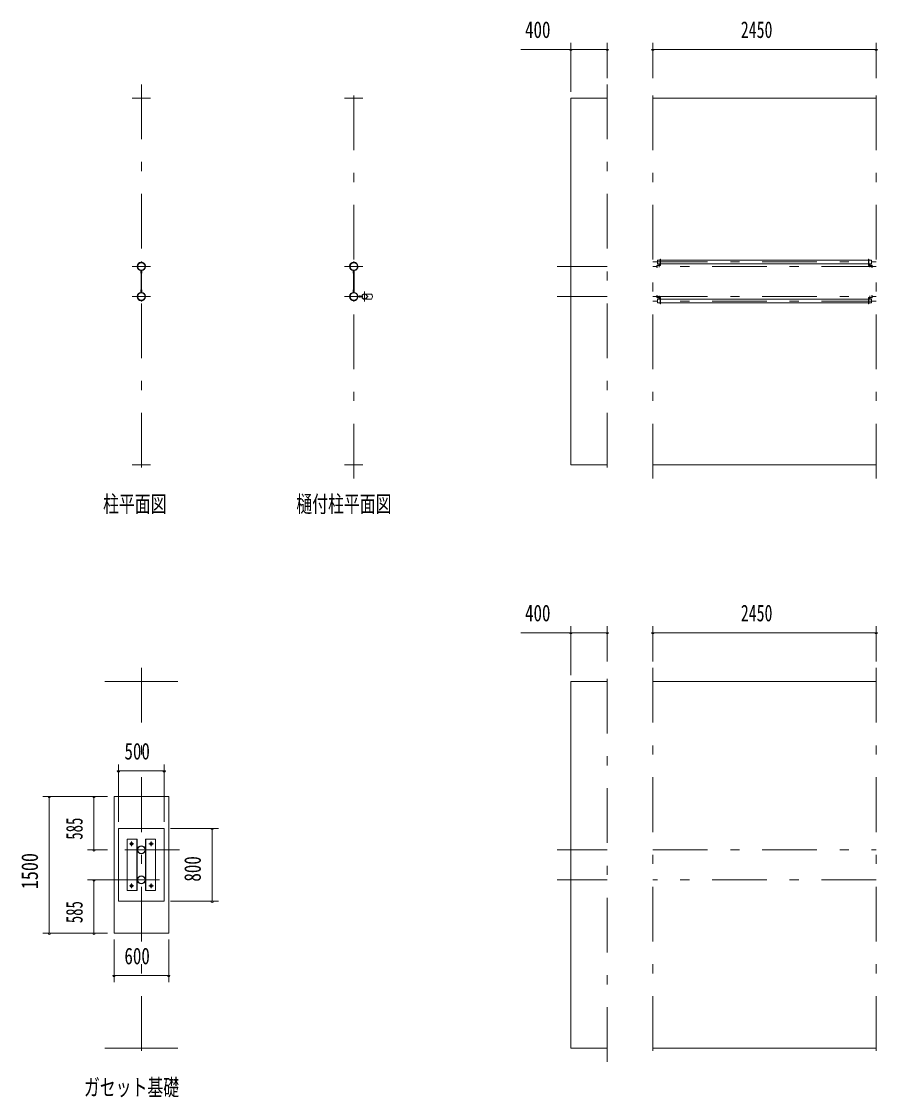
# Model space of a CAD drawing. Units: millimetres, scale not verified. Extents: x -31992 to 32005, y -14700 to 14700.
# Drawn here: x -31992 to -22602, y -11328 to 468 of the extents above; entities that cross this region are included whole.
import ezdxf
from ezdxf.enums import TextEntityAlignment as Align

# ---------------------------------------------------------------- set-up
doc = ezdxf.new("R2010")
doc.units = ezdxf.units.MM
doc.header["$LTSCALE"] = 50
doc.linetypes.add('USER3', pattern=[24, 12, -5, 2, -5])
for name, color, linetype, lineweight in [('0-2_1-07BOLD', 7, 'Continuous', 18), ('0-3_1-27CENTER', 3, 'USER3', 18), ('0-5_1-57DIM', 3, 'Continuous', 18)]:
    doc.layers.add(name, color=color, linetype=linetype, lineweight=lineweight)
doc.styles.add('ＭＳ ゴシック', font='')
doc.styles.get('ＭＳ ゴシック').set_extended_font_data('MS Gothic')

msp = doc.modelspace()

# ---------------------------------------------------------------- linework, layer by layer
at = {"layer": '0-2_1-07BOLD'}
for p, q in [((-30776.77, -372.46), (-30576.78, -372.46)), ((-28247.05, -372.46), (-28447.04, -372.46)), ((-25965.59, -372.46), (-25565.59, -372.46)), ((-22615.59, -372.46), (-25065.6, -372.46)), ((-24986.25, -2204.26), (-25015.85, -2204.26)), ((-25015.85, -2207.46), (-24986.25, -2207.46)), ((-25013.09, -2146.96), (-24984.25, -2146.96)), ((-24984.25, -2136.46), (-24984.25, -2202.26)), ((-24981.05, -2146.96), (-22700.15, -2146.96)), ((-22700.15, -2189.65), (-24981.05, -2189.65)), ((-22694.94, -2204.26), (-22665.34, -2204.26)), ((-22665.34, -2207.46), (-22694.94, -2207.46)), ((-22660.14, -2209.46), (-22660.14, -2229.46)), ((-30679.76, -2261.9), (-30679.76, -2503.01)), ((-30673.77, -2503.01), (-30673.77, -2261.9)), ((-28350.06, -2503.01), (-28350.06, -2261.9)), ((-28344.06, -2261.9), (-28344.06, -2503.01)), ((-28302.6, -2544.45), (-28256.39, -2544.45)), ((-28256.39, -2550.46), (-28302.6, -2550.46)), ((-28257.79, -2542.85), (-28301.13, -2542.85)), ((-28301.13, -2552.06), (-28257.79, -2552.06)), ((-28151.96, -2519.96), (-28219.54, -2519.96)), ((-28219.54, -2574.96), (-28151.96, -2574.96)), ((-25021.04, -2555.46), (-25021.04, -2535.46)), ((-25015.85, -2557.46), (-24986.25, -2557.46)), ((-24986.25, -2560.66), (-25015.85, -2560.66)), ((-25013.09, -2575.26), (-24984.25, -2575.26)), ((-24981.05, -2575.26), (-22700.15, -2575.26)), ((-22665.34, -2557.46), (-22694.94, -2557.46)), ((-22694.94, -2560.66), (-22665.34, -2560.66)), ((-22700.15, -2617.95), (-24981.05, -2617.95)), ((-30576.78, -4392.46), (-30776.77, -4392.46)), ((-28447.04, -4392.46), (-28247.05, -4392.46)), ((-25065.6, -4392.46), (-22615.59, -4392.46)), ((-30276.78, -6767.46), (-31076.78, -6767.46)), ((-22615.59, -6767.46), (-25065.6, -6767.46)), ((-30725.83, -8497.46), (-30725.83, -9057.46)), ((-30627.73, -9057.46), (-30627.73, -8497.46)), ((-30276.78, -10787.46), (-31076.78, -10787.46)), ((-25065.6, -10787.46), (-22615.59, -10787.46))]:
    msp.add_line(p, q, dxfattribs=at)
for points in [[(-25965.59, -372.46), (-25965.59, -4392.46), (-25565.59, -4392.46)], [(-25017.85, -2209.46), (-25017.85, -2229.46), (-25021.04, -2229.46), (-25021.04, -2209.46)], [(-24984.25, -2189.65), (-25013.09, -2189.65), (-25013.09, -2146.96)], [(-24981.05, -2202.26), (-24981.05, -2136.46), (-24984.25, -2136.46)], [(-22696.94, -2202.26), (-22696.94, -2136.46), (-22700.15, -2136.46), (-22700.15, -2202.26)], [(-22696.94, -2146.96), (-22668.09, -2146.96), (-22668.09, -2189.65), (-22696.94, -2189.65)], [(-22660.14, -2229.46), (-22663.34, -2229.46), (-22663.34, -2209.46)], [(-30679.76, -2292.46), (-30681.37, -2292.46), (-30681.37, -2263.38)], [(-30672.16, -2263.38), (-30672.16, -2292.46), (-30673.77, -2292.46)], [(-28351.66, -2263.38), (-28351.66, -2292.46), (-28350.06, -2292.46)], [(-28344.06, -2292.46), (-28342.46, -2292.46), (-28342.46, -2263.38)], [(-30681.37, -2501.54), (-30681.37, -2472.46), (-30679.76, -2472.46)], [(-30673.77, -2472.46), (-30672.16, -2472.46), (-30672.16, -2501.54)], [(-28350.06, -2472.46), (-28351.66, -2472.46), (-28351.66, -2501.54)], [(-28342.46, -2501.54), (-28342.46, -2472.46), (-28344.06, -2472.46)], [(-25021.04, -2535.46), (-25017.85, -2535.46), (-25017.85, -2555.46)], [(-24984.25, -2617.95), (-25013.09, -2617.95), (-25013.09, -2575.26)], [(-24984.25, -2562.66), (-24984.25, -2628.46), (-24981.05, -2628.46), (-24981.05, -2562.66)], [(-22700.15, -2562.66), (-22700.15, -2628.46), (-22696.94, -2628.46), (-22696.94, -2562.66)], [(-22696.94, -2575.26), (-22668.09, -2575.26), (-22668.09, -2617.95), (-22696.94, -2617.95)], [(-22663.34, -2555.46), (-22663.34, -2535.46), (-22660.14, -2535.46), (-22660.14, -2555.46)], [(-25565.59, -6767.46), (-25965.59, -6767.46), (-25965.59, -10787.46), (-25565.59, -10787.46)]]:
    msp.add_lwpolyline(points, dxfattribs=at)
for points in [[(-30976.78, -8027.45), (-30976.78, -9527.46), (-30376.78, -9527.46), (-30376.78, -8027.45)], [(-30926.78, -8377.46), (-30426.78, -8377.46), (-30426.78, -9177.46), (-30926.78, -9177.46)], [(-30833.33, -8497.46), (-30833.33, -9057.46), (-30721.33, -9057.46), (-30721.33, -8497.46)], [(-30632.23, -9057.46), (-30632.23, -8497.46), (-30520.23, -8497.46), (-30520.23, -9057.46)]]:
    msp.add_lwpolyline(points, close=True, dxfattribs=at)
for centre, radius in [((-30676.77, -2217.46), 44.55), ((-30676.77, -2217.46), 40.35), ((-30676.77, -2169.06), 2.25), ((-28347.05, -2217.46), 44.55), ((-28347.05, -2217.46), 40.35), ((-28347.05, -2169.06), 2.25), ((-30676.77, -2547.46), 44.55), ((-30676.77, -2547.46), 40.35), ((-30676.77, -2595.86), 2.25), ((-28347.05, -2547.46), 46.15), ((-28347.05, -2547.46), 44.55), ((-28347.05, -2547.46), 40.35), ((-28347.05, -2595.86), 2.25), ((-28229.05, -2547.46), 27.5), ((-28197.71, -2547.46), 2.25), ((-30783.28, -8547.46), 14.5), ((-30676.78, -8612.46), 44.55), ((-30676.78, -8612.46), 40.35), ((-30570.28, -8547.46), 14.5), ((-30676.78, -8942.45), 44.55), ((-30676.78, -8942.45), 40.35), ((-30783.28, -9007.46), 14.5), ((-30570.28, -9007.46), 14.5)]:
    msp.add_circle(centre, radius, dxfattribs=at)
for centre, radius, start, end in [((-30676.77, -2217.46), 46.15, 93.78961, 264.28209), ((-30676.77, -2169.06), 3.85, 322.09525, 270.00276), ((-30676.77, -2217.46), 46.15, 275.72758, 90.00154), ((-28347.05, -2217.46), 46.15, 89.99846, 264.27242), ((-28347.05, -2169.06), 3.85, 269.99724, 217.90475), ((-28347.05, -2217.46), 46.15, 275.71791, 86.21039), ((-25015.85, -2209.46), 5.2, 90, 180), ((-25015.85, -2209.46), 2, 90, 180), ((-24986.25, -2202.26), 2, 270, 0), ((-24986.25, -2202.26), 5.2, 270, 0), ((-22694.94, -2202.26), 5.2, 180, 270), ((-22694.94, -2202.26), 2, 180, 270), ((-22665.34, -2209.46), 5.2, 0, 90), ((-22665.34, -2209.46), 2, 0, 90), ((-30676.77, -2547.46), 46.15, 95.71837, 266.21085), ((-30676.77, -2595.86), 3.85, 90, 37.90752), ((-30676.77, -2547.46), 46.15, 269.99892, 84.27287), ((-28347.05, -2595.86), 3.85, 142.09248, 90), ((-28229.05, -2547.46), 29.1, 0, 170.90512), ((-28229.05, -2547.46), 29.1, 189.09599, 354.06984), ((-28246.46, -2547.46), 44.9, 19.58864, 37.76454), ((-28246.46, -2547.46), 44.9, 322.23546, 340.41136), ((-28197.71, -2547.46), 3.85, 180, 128.65778), ((-28187.45, -2547.46), 44.9, 322.23546, 37.76454), ((-25015.85, -2555.46), 5.2, 180, 270), ((-25015.85, -2555.46), 2, 180, 270), ((-24986.25, -2562.66), 5.2, 0, 90), ((-24986.25, -2562.66), 2, 0, 90), ((-22694.94, -2562.66), 5.2, 90, 180), ((-22694.94, -2562.66), 2, 90, 180), ((-22665.34, -2555.46), 2, 270, 0), ((-22665.34, -2555.46), 5.2, 270, 0)]:
    msp.add_arc(centre, radius, start, end, dxfattribs=at)
at = {"layer": '0-3_1-27CENTER'}
for p, q in [((-30676.77, -222.46), (-30676.77, -4542.46)), ((-28347.04, -4542.46), (-28347.04, -222.46)), ((-25565.59, -222.46), (-25565.59, -4542.46)), ((-25065.6, -4542.46), (-25065.6, -222.46)), ((-22615.59, -4542.46), (-22615.59, -222.46)), ((-30576.78, -2217.46), (-30776.77, -2217.46)), ((-28447.04, -2217.46), (-28247.05, -2217.46)), ((-25565.59, -2217.46), (-26115.59, -2217.46)), ((-25065.6, -2168.31), (-22615.59, -2168.31)), ((-22615.59, -2217.46), (-25065.6, -2217.46)), ((-24996.05, -2226.46), (-24996.05, -2184.66)), ((-22685.14, -2226.46), (-22685.14, -2184.66)), ((-30776.77, -2547.46), (-30576.78, -2547.46)), ((-28247.05, -2547.46), (-28447.04, -2547.46)), ((-28279.53, -2558.22), (-28279.53, -2536.69)), ((-28229.05, -2492.46), (-28229.05, -2602.46)), ((-26115.59, -2547.46), (-25565.59, -2547.46)), ((-25065.6, -2547.46), (-22615.59, -2547.46)), ((-24996.05, -2580.26), (-24996.05, -2538.46)), ((-22685.14, -2538.46), (-22685.14, -2580.26)), ((-22615.59, -2596.61), (-25065.6, -2596.61)), ((-30676.78, -6617.46), (-30676.78, -10937.46)), ((-25565.59, -10937.46), (-25565.59, -6617.46)), ((-25065.6, -6617.46), (-25065.6, -10937.46)), ((-22615.59, -6617.46), (-22615.59, -10937.46)), ((-30808.28, -8547.46), (-30758.28, -8547.46)), ((-30783.28, -8572.46), (-30783.28, -8522.46)), ((-30545.28, -8547.46), (-30595.28, -8547.46)), ((-30570.28, -8522.46), (-30570.28, -8572.46)), ((-30256.78, -8612.46), (-31076.78, -8612.46)), ((-26115.59, -8612.46), (-25565.59, -8612.46)), ((-25065.6, -8612.46), (-22615.59, -8612.46)), ((-31076.78, -8942.45), (-30256.78, -8942.45)), ((-25565.59, -8942.46), (-26115.59, -8942.46)), ((-22615.59, -8942.46), (-25065.6, -8942.46)), ((-30758.28, -9007.46), (-30808.28, -9007.46)), ((-30783.28, -9032.46), (-30783.28, -8982.45)), ((-30545.28, -9007.46), (-30595.28, -9007.46)), ((-30570.28, -8982.45), (-30570.28, -9032.46))]:
    msp.add_line(p, q, dxfattribs=at)
at = {"layer": '0-5_1-57DIM'}
for p, q in [((-26515.09, 162.54), (-25965.59, 162.54)), ((-25951.59, 162.54), (-25979.59, 162.54)), ((-25965.59, 232.54), (-25965.59, -302.46)), ((-25965.59, 162.54), (-25565.59, 162.54)), ((-25551.59, 162.54), (-25579.59, 162.54)), ((-25565.59, 232.54), (-25565.59, -152.46)), ((-25051.6, 162.54), (-25079.6, 162.54)), ((-25065.6, -152.46), (-25065.6, 232.54)), ((-25065.6, 162.54), (-22615.59, 162.54)), ((-22601.59, 162.54), (-22629.59, 162.54)), ((-22615.59, -152.46), (-22615.59, 232.54)), ((-25965.59, -6232.46), (-26515.09, -6232.46)), ((-25951.59, -6232.46), (-25979.59, -6232.46)), ((-25965.59, -6162.46), (-25965.59, -6697.46)), ((-25965.59, -6232.46), (-25565.59, -6232.46)), ((-25551.59, -6232.46), (-25579.59, -6232.46)), ((-25565.59, -6547.46), (-25565.59, -6162.46)), ((-25051.6, -6232.46), (-25079.6, -6232.46)), ((-25065.6, -6547.46), (-25065.6, -6162.46)), ((-25065.6, -6232.46), (-22615.59, -6232.46)), ((-22601.59, -6232.46), (-22629.59, -6232.46)), ((-22615.59, -6162.46), (-22615.59, -6547.46)), ((-30912.78, -7747.45), (-30940.78, -7747.45)), ((-30926.78, -7677.45), (-30926.78, -8307.46)), ((-30926.78, -7747.45), (-30426.78, -7747.45)), ((-30412.78, -7747.45), (-30440.78, -7747.45)), ((-30426.78, -8307.46), (-30426.78, -7677.45)), ((-31046.78, -8027.45), (-31756.78, -8027.45)), ((-31672.78, -8027.45), (-31700.78, -8027.45)), ((-31686.78, -8027.45), (-31686.78, -9527.46)), ((-31182.78, -8027.45), (-31210.78, -8027.45)), ((-31196.78, -8027.45), (-31196.78, -8612.46)), ((-30356.78, -8377.46), (-29829.85, -8377.46)), ((-29885.85, -8377.46), (-29913.85, -8377.46)), ((-29899.85, -8377.46), (-29899.85, -9177.46)), ((-31046.78, -8612.46), (-31266.78, -8612.46)), ((-31182.78, -8612.46), (-31210.78, -8612.46)), ((-31266.78, -8942.45), (-31046.78, -8942.45)), ((-31182.78, -8942.45), (-31210.78, -8942.45)), ((-31196.78, -8942.45), (-31196.78, -9527.46)), ((-30356.78, -9177.46), (-29829.85, -9177.46)), ((-29885.85, -9177.46), (-29913.85, -9177.46)), ((-31046.78, -9527.46), (-31756.78, -9527.46)), ((-31672.78, -9527.46), (-31700.78, -9527.46)), ((-31182.78, -9527.46), (-31210.78, -9527.46)), ((-30976.78, -10062.27), (-30976.78, -9597.46)), ((-30376.78, -10062.27), (-30376.78, -9597.46)), ((-30962.78, -9992.27), (-30990.78, -9992.27)), ((-30976.78, -9992.27), (-30376.78, -9992.27)), ((-30362.78, -9992.27), (-30390.78, -9992.27))]:
    msp.add_line(p, q, dxfattribs=at)
for centre in [(-25965.59, 162.54), (-25565.59, 162.54), (-25065.6, 162.54), (-22615.59, 162.54), (-25965.59, -6232.46), (-25565.59, -6232.46), (-25065.6, -6232.46), (-22615.59, -6232.46), (-30926.78, -7747.45), (-30426.78, -7747.45), (-31686.78, -8027.45), (-31196.78, -8027.45), (-29899.85, -8377.46), (-31196.78, -8612.46), (-31196.78, -8942.45), (-29899.85, -9177.46), (-31686.78, -9527.46), (-31196.78, -9527.46), (-30976.78, -9992.27), (-30376.78, -9992.27)]:
    msp.add_arc(centre, 14, 180, 0, dxfattribs=at)

# ---------------------------------------------------------------- texts
at = {"layer": '0-5_1-57DIM', "color": 7, "style": 'ＭＳ ゴシック'}
for s, width, p in [('400', 0.75, (-26468.02, 232.54)), ('2450', 0.7, (-24101.01, 232.54)), ('柱平面図', 0.7, (-31096.78, -4967.59)), ('樋付柱平面図', 0.7, (-28977.04, -4967.59)), ('400', 0.75, (-26468.02, -6162.46)), ('2450', 0.7, (-24101.01, -6162.46)), ('500', 0.75, (-30862.2, -7677.45)), ('600', 0.75, (-30862.78, -9922.27)), ('ガセット基礎', 0.7, (-31306.78, -11362.59))]:
    msp.add_text(s, height=182.3, dxfattribs=dict(at, width=width)).set_placement(p, align=Align.BOTTOM_LEFT)
for s, width, p in [('585', 0.65, (-31266.78, -8501.81)), ('1500', 0.8, (-31756.78, -9044.83)), ('800', 0.75, (-29969.85, -8961.43)), ('585', 0.65, (-31266.78, -9416.81))]:
    msp.add_text(s, height=182.3, rotation=90, dxfattribs=dict(at, width=width)).set_placement(p, align=Align.BOTTOM_LEFT)

doc.saveas('drawing.dxf')
